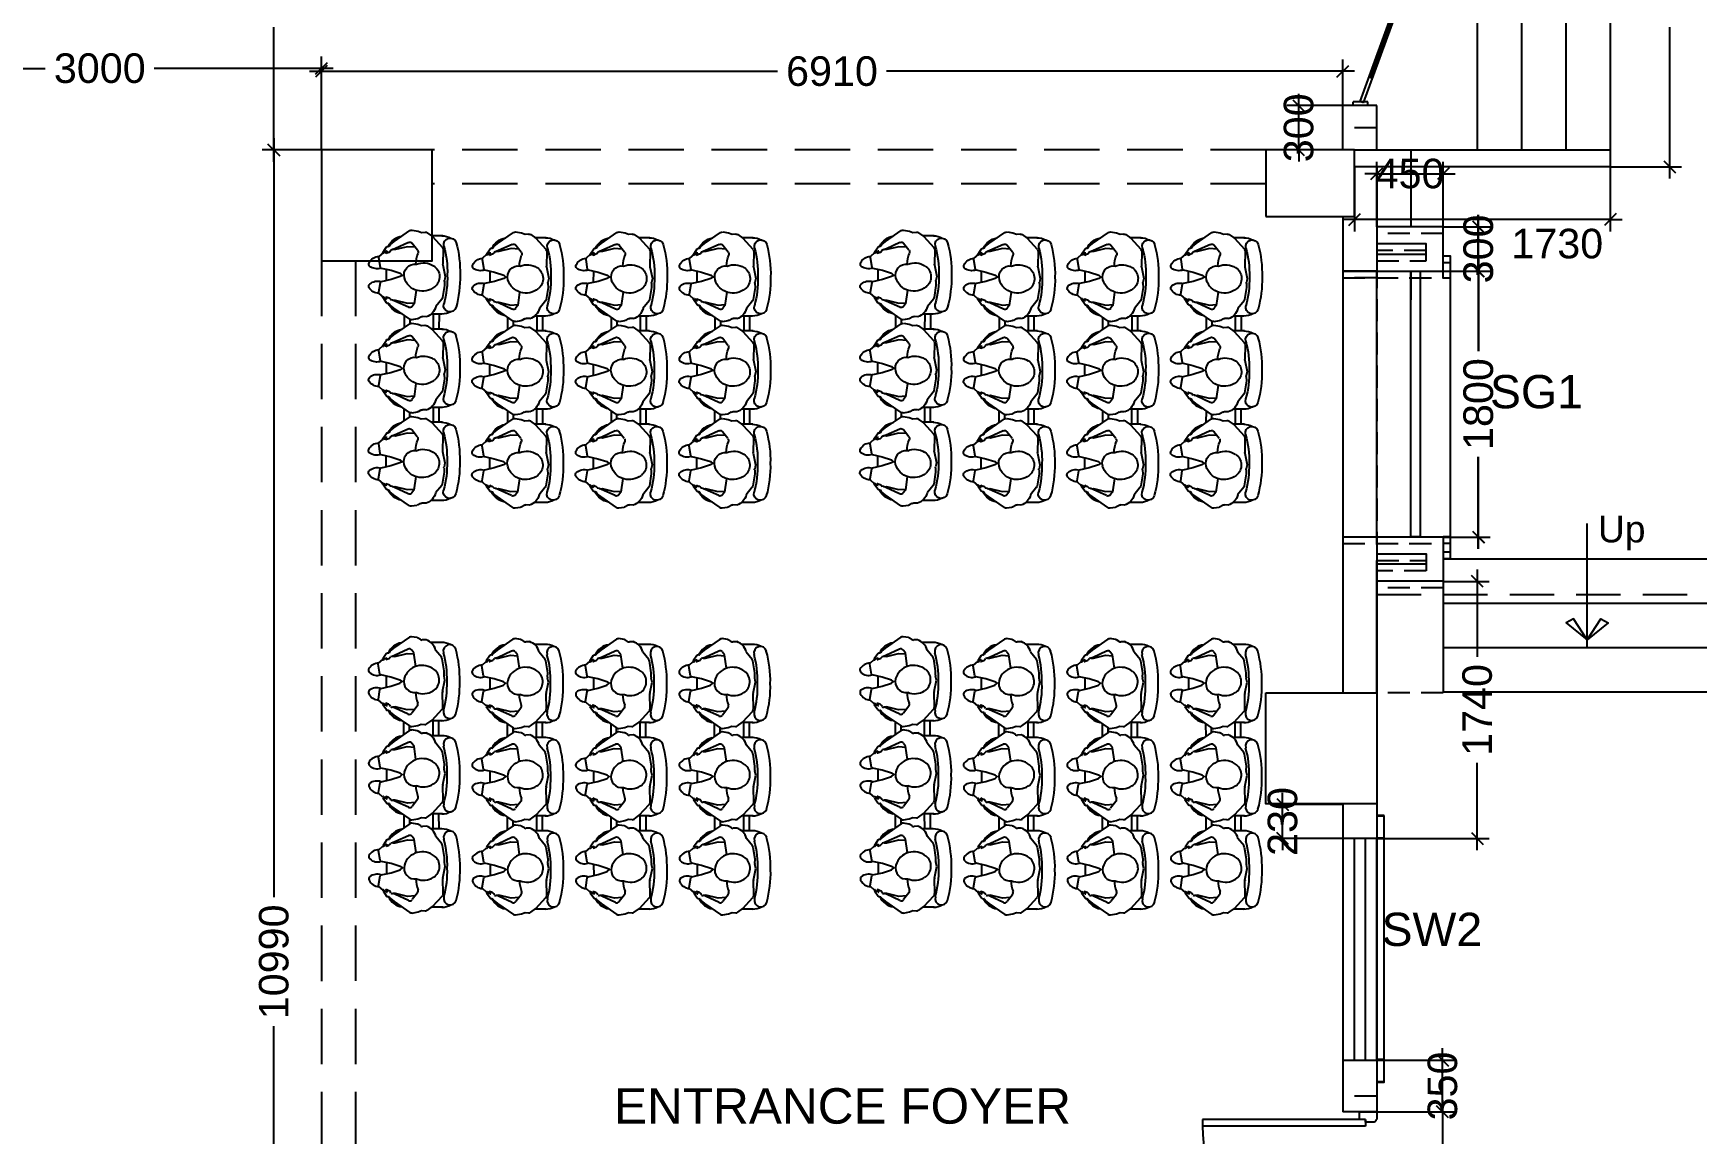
# Model space of a CAD drawing. Extents: x 6345096 to 6738923, y -6490958 to -6305885.
# Drawn here: x 6642850 to 6654105, y -6354139 to -6346691 of the extents above; entities that cross this region are included whole.
import ezdxf
from ezdxf.enums import TextEntityAlignment as Align

# ---------------------------------------------------------------- set-up
doc = ezdxf.new("R2010")
doc.units = 0
doc.header["$LTSCALE"] = 600
doc.header["$MEASUREMENT"] = 0
doc.header["$PDMODE"] = 35
for name, pattern in [('DASHED', [0.75, 0.5, -0.25]), ('HIDDEN', [0.375, 0.25, -0.125]), ('HIDDEN2', [0.1875, 0.125, -0.0625])]:
    doc.linetypes.add(name, pattern=pattern)
doc.layers.get('0').update_dxf_attribs({"linetype": 'CONTINUOUS'})
doc.layers.get('Defpoints').update_dxf_attribs({"linetype": 'CONTINUOUS'})
for name, color, linetype in [('chajja', 7, 'CONTINUOUS'), ('DOOR', 32, 'CONTINUOUS'), ('Ele Proje.', 7, 'CONTINUOUS'), ('Ele. Proj', 7, 'CONTINUOUS'), ('Fixed Glass', 171, 'CONTINUOUS'), ('furniture', 33, 'CONTINUOUS'), ('HS', 251, 'CONTINUOUS'), ('joinery', 7, 'CONTINUOUS'), ('LA-column', 3, 'CONTINUOUS'), ('REVISIONS', 6, 'CONTINUOUS'), ('Stairscase', 7, 'CONTINUOUS'), ('TEXT', 6, 'CONTINUOUS'), ('Walls', 7, 'CONTINUOUS'), ('Well', 4, 'CONTINUOUS'), ('WIN', 151, 'CONTINUOUS'), ('Working Dim', 5, 'CONTINUOUS')]:
    doc.layers.add(name, color=color, linetype=linetype)
doc.styles.add('ari', font='arial.ttf')
doc.styles.add('ARIAL', font='arial.ttf')
doc.dimstyles.new('int. dim', dxfattribs={"dimtxt": 200, "dimasz": 80, "dimexe": 80, "dimexo": 0, "dimgap": 70, "dimtad": 0, "dimdec": 0, "dimzin": 12, "dimdsep": 46, "dimtxsty": 'ari', "dimblk": 'OBLIQUE', "dimcen": 2, "dimdle": 80, "dimclrd": 256, "dimclre": 256, "dimclrt": 6, "dimadec": 0, "dimazin": 0, "dimtfac": 1, "dimtdec": 0, "dimtix": 1, "dimtmove": 2, "dimatfit": 3, "dimfxl": 1, "dimtolj": 1, "dimtzin": 0, "dimlwd": -1, "dimlwe": -1, "dimarcsym": 0})

# ---------------------------------------------------------------- blocks, each defined once
blk = doc.blocks.new('A$C6F2C55AD')
at = {"layer": 'furniture', "color": 8}
for p, q in [((-274, 917), (-309, 892)), ((-236, 919), (-260, 921)), ((-212, 928), (-236, 919)), ((-172, 935), (-212, 928)), ((-50, 857), (-157, 931)), ((-383, 803), (-381, 703)), ((-379, 896), (-303, 896)), ((-309, 892), (-377, 818)), ((-209, 798), (-173, 844)), ((-148, 850), (-56, 808)), ((-56, 808), (-40, 802)), ((-25, 837), (-50, 857)), ((-19, 827), (-25, 837)), ((-7, 824), (-15, 825)), ((-1, 787), (-5, 793)), ((24, 785), (0, 820)), ((0, 792), (11, 789)), ((11, 789), (19, 779)), ((-381, 699), (-397, 621)), ((-8, 781), (4, 776)), ((5, 781), (-1, 787)), ((-397, 621), (-391, 593)), ((-391, 588), (-392, 559)), ((0, 593), (0, 669)), ((-392, 559), (-379, 478)), ((-375, 468), (-334, 417)), ((-200, 528), (-187, 436)), ((-148, 412), (-56, 454)), ((-56, 454), (-40, 459)), ((-40, 459), (-29, 462)), ((2, 482), (-10, 477)), ((-3, 469), (3, 477)), ((11, 473), (-3, 469)), ((0, 442), (24, 477)), ((4, 481), (2, 482)), ((3, 477), (4, 481)), ((19, 483), (11, 473)), ((-374, 366), (-301, 366)), ((-355, 366), (-355, 265)), ((-316, 366), (-316, 265)), ((-269, 348), (-244, 349)), ((-232, 346), (-216, 336)), ((-187, 436), (-173, 418)), ((-157, 331), (-50, 405)), ((-119, 356), (-119, 275)), ((-50, 405), (-25, 425)), ((-25, 425), (-19, 435)), ((-15, 437), (-7, 438)), ((-379, 265), (-303, 265)), ((-309, 261), (-377, 187)), ((-374, 265), (-303, 265)), ((-274, 286), (-309, 261)), ((-236, 288), (-260, 290)), ((-212, 297), (-236, 288)), ((-172, 304), (-212, 297)), ((-208, 333), (-172, 327)), ((-157, 331), (-157, 300)), ((-50, 226), (-157, 300)), ((-25, 206), (-50, 226)), ((-383, 172), (-381, 72)), ((-209, 167), (-173, 213)), ((-148, 219), (-56, 177)), ((-56, 177), (-40, 171)), ((-19, 196), (-25, 206)), ((-7, 193), (-15, 194)), ((-8, 151), (4, 145)), ((-1, 156), (-5, 162)), ((5, 150), (-1, 156)), ((24, 154), (0, 189)), ((0, 162), (11, 158)), ((11, 158), (19, 148)), ((-381, 68), (-397, -10)), ((0, -38), (0, 38)), ((-397, -10), (-391, -38)), ((-391, -43), (-392, -72)), ((-392, -72), (-379, -153)), ((-200, -103), (-187, -195)), ((-375, -163), (-334, -214)), ((-187, -195), (-173, -213)), ((-148, -219), (-56, -177)), ((-56, -177), (-40, -171)), ((-50, -226), (-25, -206)), ((-40, -171), (-29, -169)), ((-25, -206), (-19, -196)), ((-15, -194), (-7, -193)), ((2, -149), (-10, -154)), ((-3, -162), (3, -154)), ((11, -158), (-3, -162)), ((0, -189), (24, -154)), ((4, -150), (2, -149)), ((3, -154), (4, -150)), ((19, -148), (11, -158)), ((-379, -265), (-301, -265)), ((-355, -265), (-355, -366)), ((-316, -265), (-316, -366)), ((-269, -283), (-244, -282)), ((-212, -334), (-236, -343)), ((-232, -285), (-216, -295)), ((-172, -327), (-212, -334)), ((-208, -298), (-172, -304)), ((-157, -300), (-50, -226)), ((-157, -300), (-157, -331)), ((-50, -405), (-157, -331)), ((-119, -275), (-119, -356)), ((-379, -366), (-303, -366)), ((-309, -370), (-377, -444)), ((-374, -366), (-303, -366)), ((-274, -345), (-309, -370)), ((-236, -343), (-260, -341)), ((-209, -464), (-173, -418)), ((-148, -412), (-56, -454)), ((-25, -425), (-50, -405)), ((-19, -435), (-25, -425)), ((-7, -438), (-15, -437)), ((24, -477), (0, -442)), ((-383, -459), (-381, -559)), ((-56, -454), (-40, -459)), ((-8, -480), (4, -486)), ((-1, -475), (-5, -469)), ((5, -481), (-1, -475)), ((0, -469), (11, -473)), ((11, -473), (19, -483)), ((-381, -563), (-397, -641)), ((-397, -641), (-391, -668)), ((-391, -674), (-392, -703)), ((0, -669), (0, -593)), ((-392, -703), (-379, -784)), ((-200, -734), (-187, -826)), ((2, -780), (-10, -785)), ((-3, -793), (3, -785)), ((0, -820), (24, -785)), ((4, -781), (2, -780)), ((3, -785), (4, -781)), ((19, -779), (11, -789)), ((-379, -896), (-301, -896)), ((-375, -793), (-334, -844)), ((-187, -826), (-173, -844)), ((-157, -931), (-50, -857)), ((-148, -850), (-56, -808)), ((-56, -808), (-40, -802)), ((-50, -857), (-25, -837)), ((-40, -802), (-29, -800)), ((-25, -837), (-19, -827)), ((-15, -825), (-7, -824)), ((11, -789), (-3, -793)), ((-269, -914), (-244, -913)), ((-232, -916), (-216, -926)), ((-208, -929), (-172, -935))]:
    blk.add_line(p, q, dxfattribs=at)
for points in [[(-193, 818), (-141, 822), (-59, 802), (-42, 803)], [(-42, 459), (-59, 460), (-141, 440), (-187, 443)], [(-193, 188), (-141, 191), (-59, 171), (-42, 172)], [(-42, -172), (-59, -171), (-141, -191), (-187, -188)], [(-193, -443), (-141, -440), (-59, -460), (-42, -459)], [(-42, -803), (-59, -802), (-141, -822), (-187, -819)]]:
    blk.add_lwpolyline(points, dxfattribs=at)
for points in [[(24, 781), (52, 756, -0.259848), (54, 749), (43, 683, -0.302547), (37, 677), (-30, 662), (-92, 642), (-107, 628), (-92, 620), (-30, 600), (37, 585, -0.302547), (43, 578), (54, 513, -0.259848), (52, 506), (24, 481)], [(24, 150), (52, 125, -0.259848), (54, 118), (43, 52, -0.302547), (37, 46), (-30, 31), (-92, 11), (-107, -3), (-92, -11), (-30, -31), (37, -46, -0.302547), (43, -52), (54, -118, -0.259848), (52, -125), (24, -150)], [(24, -481), (52, -506, -0.259848), (54, -513), (43, -578, -0.302547), (37, -585), (-30, -600), (-92, -620), (-107, -633), (-92, -642), (-30, -662), (37, -677, -0.302547), (43, -683), (54, -749, -0.259848), (52, -756), (24, -781)]]:
    blk.add_lwpolyline(points, format="xyb", dxfattribs=at)
for points in [[(115, 689, 0.28165), (118, 712, 0.281432), (52, 756, -0.259848), (54, 749), (43, 683, -0.302547), (37, 677, 0.254294)], [(115, 58, 0.28165), (118, 81, 0.281432), (52, 125, -0.259848), (54, 118), (43, 52, -0.302547), (37, 46, 0.254294)], [(115, -573, 0.28165), (118, -550, 0.281432), (52, -506, -0.259848), (54, -513), (43, -578, -0.302547), (37, -585, 0.254294)]]:
    blk.add_lwpolyline(points, format="xyb", close=True, dxfattribs=at)
for centre, radius, start, end in [((-262, 900), 20.7, 84.2936, 126.1379), ((-168, 914), 20.7, 55.2478, 99.1519), ((236, 652), 733, 164.361, 181.6247), ((-429, 838), 43.2, 344.361, 164.361), ((-374, 771), 125, 90, 118.9699), ((236, 652), 647, 164.361, 181.8419), ((-362, 803), 20.7, 137.3161, 180.8191), ((-193, 785), 20.7, 142.3991, 201.4261), ((-157, 832), 20.7, 65.5125, 142.3991), ((-125, 771), 125, 25.4407, 79.8153), ((-37, 793), 10.2, 45.435, 108.1784), ((-5, 806), 24.7, 193.9888, 263.5389), ((-15, 829), 4.56, 211.6328, 266.4385), ((-8, 814), 9.9, 34.2468, 86.4385), ((-3, 788), 5.09, 52.4637, 108.4149), ((-402, 703), 20.7, 348.8982, 0.8191), ((-269, 619), 89.1, 123.3122, 231.3111), ((-250, 591), 122, 67.1497, 123.3122), ((-409, 700), 211, 1.1807, 21.4261), ((-192, 631), 73.9, 343.9718, 98.0509), ((0, 781), 6.05, 308.4181, 329.2946), ((3, 779), 2.67, 329.2946, 45.0334), ((21, 780), 2.15, 218.553, 288.5809), ((20, 783), 4.98, 288.5809, 18.6143), ((236, 610), 733, 178.3753, 195.639), ((236, 610), 647, 178.1581, 195.639), ((-411, 589), 20.7, 357.1355, 11.8973), ((-240, 645), 124, 285.5429, 343.9718), ((62, 513), 75.9, 47.3296, 108.8978), ((98, 552), 22.8, 344.3632, 47.2828), ((-358, 481), 20.7, 189.3001, 218.6806), ((-242, 652), 131, 231.3111, 285.5429), ((-7, 453), 24.1, 96.9092, 158.3871), ((21, 481), 2.15, 71.4191, 141.447), ((20, 479), 4.98, 341.3857, 71.4191), ((49, 588), 82.7, 271.2733, 329.4641), ((-429, 424), 43.2, 195.639, 15.639), ((-374, 491), 125, 241.0301, 270), ((-238, 442), 99.4, 194.4561, 251.4627), ((-243, 329), 20.7, 58.0246, 92.8591), ((-157, 430), 20.7, 217.6009, 294.4875), ((-125, 491), 125, 280.1847, 334.5593), ((-15, 432), 4.56, 93.5615, 148.3672), ((-8, 447), 9.9, 273.5615, 325.7532), ((-429, 207), 43.2, 344.361, 164.361), ((-374, 140), 125, 90, 118.9699), ((-262, 270), 20.7, 84.2936, 126.1379), ((-205, 354), 20.7, 238.0246, 260.8481), ((-168, 348), 20.7, 260.8481, 304.7522), ((-168, 283), 20.7, 55.2478, 99.1519), ((-125, 140), 125, 25.4407, 79.8153), ((236, 21), 733, 164.361, 181.6247), ((236, 21), 647, 164.361, 181.8419), ((-362, 173), 20.7, 137.3161, 180.8191), ((-193, 154), 20.7, 142.3991, 201.4261), ((-409, 69), 211, 1.1807, 21.4261), ((-157, 201), 20.7, 65.5125, 142.3991), ((-37, 162), 10.2, 45.435, 108.1784), ((-5, 175), 24.7, 193.9888, 263.5389), ((-15, 198), 4.56, 211.6328, 266.4385), ((-8, 184), 9.9, 34.2468, 86.4385), ((-3, 157), 5.09, 52.4637, 108.4149), ((0, 150), 6.05, 308.4181, 329.2946), ((3, 148), 2.67, 329.2946, 45.0334), ((21, 149), 2.15, 218.553, 288.5809), ((20, 152), 4.98, 288.5809, 18.6143), ((236, -21), 733, 178.3753, 195.639), ((236, -21), 647, 178.1581, 195.639), ((-402, 72), 20.7, 348.8982, 0.8191), ((-269, -12), 89.1, 123.3122, 231.3111), ((-250, -40), 122, 67.1497, 123.3122), ((-192, 0), 73.9, 343.9718, 98.0509), ((-411, -42), 20.7, 357.1355, 11.8973), ((-242, 21), 131, 231.3111, 285.5429), ((-240, 14), 124, 285.5429, 343.9718), ((62, -118), 75.9, 47.3296, 108.8978), ((49, -43), 82.7, 271.2733, 329.4641), ((98, -79), 22.8, 344.3632, 47.2828), ((-429, -207), 43.2, 195.639, 15.639), ((-358, -150), 20.7, 189.3001, 218.6806), ((-238, -189), 99.4, 194.4561, 251.4627), ((-157, -201), 20.7, 217.6009, 294.4875), ((-125, -140), 125, 280.1847, 334.5593), ((-7, -178), 24.1, 96.9092, 158.3871), ((-15, -198), 4.56, 93.5615, 148.3672), ((-8, -184), 9.9, 273.5615, 325.7532), ((21, -149), 2.15, 71.4191, 141.447), ((20, -152), 4.98, 341.3857, 71.4191), ((-374, -140), 125, 241.0301, 270), ((-243, -302), 20.7, 58.0246, 92.8591), ((-205, -277), 20.7, 238.0246, 260.8481), ((-168, -283), 20.7, 260.8481, 304.7522), ((-168, -348), 20.7, 55.2478, 99.1519), ((236, -610), 733, 164.361, 181.6247), ((-429, -424), 43.2, 344.361, 164.361), ((-374, -491), 125, 90, 118.9699), ((236, -610), 647, 164.361, 181.8419), ((-362, -458), 20.7, 137.3161, 180.8191), ((-262, -361), 20.7, 84.2936, 126.1379), ((-157, -430), 20.7, 65.5125, 142.3991), ((-125, -491), 125, 25.4407, 79.8153), ((-15, -432), 4.56, 211.6328, 266.4385), ((-8, -447), 9.9, 34.2468, 86.4385), ((-402, -559), 20.7, 348.8982, 0.8191), ((-250, -671), 122, 67.1497, 123.3122), ((-193, -477), 20.7, 142.3991, 201.4261), ((-409, -562), 211, 1.1807, 21.4261), ((-192, -631), 73.9, 343.9718, 98.0509), ((-37, -469), 10.2, 45.435, 108.1784), ((-5, -456), 24.7, 193.9888, 263.5389), ((-3, -473), 5.09, 52.4637, 108.4149), ((0, -481), 6.05, 308.4181, 329.2946), ((3, -483), 2.67, 329.2946, 45.0334), ((21, -481), 2.15, 218.553, 288.5809), ((20, -479), 4.98, 288.5809, 18.6143), ((236, -652), 733, 178.3753, 195.639), ((236, -652), 647, 178.1581, 195.639), ((-411, -673), 20.7, 357.1355, 11.8973), ((-269, -643), 89.1, 123.3122, 231.3111), ((-240, -617), 124, 285.5429, 343.9718), ((62, -749), 75.9, 47.3296, 108.8978), ((-358, -781), 20.7, 189.3001, 218.6806), ((-242, -610), 131, 231.3111, 285.5429), ((-7, -809), 24.1, 96.9092, 158.3871), ((21, -780), 2.15, 71.4191, 141.447), ((20, -783), 4.98, 341.3857, 71.4191), ((49, -674), 82.7, 271.2733, 329.4641), ((98, -710), 22.8, 344.3632, 47.2828), ((-429, -838), 43.2, 195.639, 15.639), ((-374, -771), 125, 241.0301, 270), ((-238, -820), 99.4, 194.4561, 251.4627), ((-157, -832), 20.7, 217.6009, 294.4875), ((-125, -771), 125, 280.1847, 334.5593), ((-15, -829), 4.56, 93.5615, 148.3672), ((-8, -814), 9.9, 273.5615, 325.7532), ((-243, -933), 20.7, 58.0246, 92.8591), ((-205, -908), 20.7, 238.0246, 260.8481), ((-168, -914), 20.7, 260.8481, 304.7522)]:
    blk.add_arc(centre, radius, start, end, dxfattribs=at)
blk = doc.blocks.new('Z$W@#5624')
at = {"layer": 'DOOR'}
for p, q in [((19, 470), (840, 769)), ((28, 446), (849, 745)), ((188, 518), (680, 697)), ((676, 709), (685, 685)), ((0, 400), (0, 499)), ((0, 499), (25, 499)), ((19, 470), (28, 446)), ((25, 400), (25, 499)), ((183, 529), (192, 506)), ((1770, 453), (949, 154)), ((1779, 429), (1770, 453)), ((1798, 499), (1773, 499)), ((1773, 400), (1773, 499)), ((1798, 400), (1798, 499)), ((0, 400), (25, 400)), ((1779, 429), (957, 130)), ((1610, 381), (1117, 202)), ((1614, 369), (1606, 393)), ((1798, 400), (1773, 400)), ((1113, 214), (1122, 190))]:
    blk.add_line(p, q, dxfattribs=at)
at = {"layer": 'DOOR', "color": 145}
for centre, start_param, end_param in [((0, 449), 2.617994, 3.665191), ((1798, 449), -0.523599, 0.523599)]:
    blk.add_ellipse(centre, major_axis=(-899, 0), ratio=1, start_param=start_param, end_param=end_param, dxfattribs=at)
blk = doc.blocks.new('_Oblique')
at = {"color": 0, "linetype": 'ByBlock', "lineweight": -2}
blk.add_line((-0.5, -0.5), (0.5, 0.5), dxfattribs=at)
blk = doc.blocks.new('*D427')
at = {"layer": 'Defpoints', "color": 0, "transparency": 16777216}
for p in [(6651412, -6347181), (6651710, -6347181, 33), (6651710, -6347480, 36)]:
    blk.add_point(p, dxfattribs=at)
at = {"layer": 'Working Dim', "transparency": 16777216}
for p, q in [((6651412, -6347181), (6651412, -6347101)), ((6651710, -6347181), (6651332, -6347181)), ((6651412, -6347480), (6651412, -6347181)), ((6651710, -6347480), (6651332, -6347480)), ((6651412, -6347480), (6651412, -6347560))]:
    blk.add_line(p, q, dxfattribs=at)
at = {"layer": 'Working Dim', "transparency": 16777216, "xscale": 80, "yscale": 80, "zscale": 80}
for p, rotation in [((6651412, -6347181), 270), ((6651412, -6347480), 90)]:
    blk.add_blockref('_Oblique', p, dxfattribs=dict(at, rotation=rotation))
at = {"layer": 'Working Dim', "color": 6, "transparency": 16777216, "insert": (6651412, -6347331), "char_height": 200, "attachment_point": 5, "rotation": 90, "style": 'ari'}
blk.add_mtext('\\A1;300', dxfattribs=at)
blk = doc.blocks.new('*D429')
at = {"layer": 'Defpoints', "color": 0, "transparency": 16777216}
for p in [(6653520, -6344965, 36), (6653922, -6344965), (6653520, -6347595, 33)]:
    blk.add_point(p, dxfattribs=at)
at = {"layer": 'Working Dim', "transparency": 16777216}
for p, q in [((6653922, -6344885), (6653922, -6345910)), ((6653520, -6344965), (6654002, -6344965)), ((6653922, -6347675), (6653922, -6346650)), ((6653520, -6347595), (6654002, -6347595))]:
    blk.add_line(p, q, dxfattribs=at)
at = {"layer": 'Working Dim', "transparency": 16777216, "xscale": 80, "yscale": 80, "zscale": 80}
for p, rotation in [((6653922, -6344965), 90), ((6653922, -6347595), 270)]:
    blk.add_blockref('_Oblique', p, dxfattribs=dict(at, rotation=rotation))
at = {"layer": 'Working Dim', "color": 6, "transparency": 16777216, "insert": (6653922, -6346280), "char_height": 200, "attachment_point": 5, "rotation": 90, "style": 'ari'}
blk.add_mtext('\\A1;2630', dxfattribs=at)
blk = doc.blocks.new('*D430')
at = {"layer": 'Defpoints', "color": 0, "transparency": 16777216}
for p in [(6651790, -6347595, 36), (6653520, -6347595, 33), (6651790, -6347952)]:
    blk.add_point(p, dxfattribs=at)
at = {"layer": 'Working Dim', "transparency": 16777216}
for p, q in [((6651790, -6347595), (6651790, -6348032)), ((6653520, -6347595), (6653520, -6348032)), ((6651790, -6347952), (6651710, -6347952)), ((6653520, -6347952), (6651790, -6347952)), ((6653520, -6347952), (6653600, -6347952))]:
    blk.add_line(p, q, dxfattribs=at)
at = {"layer": 'Working Dim', "transparency": 16777216, "xscale": 80, "yscale": 80, "zscale": 80}
for p, rotation in [((6651790, -6347952), 359.9999984908541), ((6653520, -6347952), 179.9999984908541)]:
    blk.add_blockref('_Oblique', p, dxfattribs=dict(at, rotation=rotation))
at = {"layer": 'Working Dim', "color": 6, "transparency": 16777216, "insert": (6653161, -6348116), "char_height": 200, "attachment_point": 5, "rotation": 360, "style": 'ari'}
blk.add_mtext('\\A1;1730', dxfattribs=at)
blk = doc.blocks.new('*D1681')
at = {"layer": 'Defpoints', "color": 0, "transparency": 16777216}
for p in [(6651790, -6347595, 36), (6653520, -6347595, 33), (6651790, -6347952)]:
    blk.add_point(p, dxfattribs=at)
at = {"layer": 'Working Dim', "transparency": 16777216}
for p, q in [((6651790, -6347595), (6651790, -6348032)), ((6653520, -6347595), (6653520, -6348032)), ((6651790, -6347952), (6651710, -6347952)), ((6653520, -6347952), (6651790, -6347952)), ((6653520, -6347952), (6653600, -6347952))]:
    blk.add_line(p, q, dxfattribs=at)
at = {"layer": 'Working Dim', "transparency": 16777216, "xscale": 80, "yscale": 80, "zscale": 80}
for p, rotation in [((6651790, -6347952), 359.9999984908541), ((6653520, -6347952), 179.9999984908541)]:
    blk.add_blockref('_Oblique', p, dxfattribs=dict(at, rotation=rotation))
at = {"layer": 'Working Dim', "color": 6, "transparency": 16777216, "insert": (6653161, -6348116), "char_height": 200, "attachment_point": 5, "rotation": 360, "style": 'ari'}
blk.add_mtext('\\A1;1730', dxfattribs=at)
blk = doc.blocks.new('*D1683')
at = {"layer": 'Defpoints', "color": 0, "transparency": 16777216}
for p in [(6652440, -6348301, 14), (6652628, -6348301), (6652390, -6350101, 19)]:
    blk.add_point(p, dxfattribs=at)
at = {"layer": 'Working Dim', "transparency": 16777216}
for p, q in [((6652628, -6348221), (6652628, -6348842)), ((6652440, -6348301), (6652708, -6348301)), ((6652628, -6350181), (6652628, -6349559)), ((6652390, -6350101), (6652708, -6350101))]:
    blk.add_line(p, q, dxfattribs=at)
at = {"layer": 'Working Dim', "transparency": 16777216, "xscale": 80, "yscale": 80, "zscale": 80}
for p, rotation in [((6652628, -6348301), 90), ((6652628, -6350101), 270)]:
    blk.add_blockref('_Oblique', p, dxfattribs=dict(at, rotation=rotation))
at = {"layer": 'Working Dim', "color": 6, "transparency": 16777216, "insert": (6652628, -6349201), "char_height": 200, "attachment_point": 5, "rotation": 90, "style": 'ari'}
blk.add_mtext('\\A1;1800', dxfattribs=at)
blk = doc.blocks.new('*D1684')
at = {"layer": 'Defpoints', "color": 0, "transparency": 16777216}
for p in [(6652390, -6348001, 27), (6652628, -6348001), (6652440, -6348301, 14)]:
    blk.add_point(p, dxfattribs=at)
at = {"layer": 'Working Dim', "transparency": 16777216}
for p, q in [((6652628, -6348001), (6652628, -6347921)), ((6652390, -6348001), (6652708, -6348001)), ((6652628, -6348301), (6652628, -6348001)), ((6652440, -6348301), (6652708, -6348301)), ((6652628, -6348301), (6652628, -6348381))]:
    blk.add_line(p, q, dxfattribs=at)
at = {"layer": 'Working Dim', "transparency": 16777216, "xscale": 80, "yscale": 80, "zscale": 80}
for p, rotation in [((6652628, -6348001), 270), ((6652628, -6348301), 90)]:
    blk.add_blockref('_Oblique', p, dxfattribs=dict(at, rotation=rotation))
at = {"layer": 'Working Dim', "color": 6, "transparency": 16777216, "insert": (6652628, -6348151), "char_height": 200, "attachment_point": 5, "rotation": 90, "style": 'ari'}
blk.add_mtext('\\A1;300', dxfattribs=at)
blk = doc.blocks.new('*D1685')
at = {"layer": 'Defpoints', "color": 0, "transparency": 16777216}
for p in [(6652390, -6347642), (6651940, -6348001, 27), (6652390, -6348001)]:
    blk.add_point(p, dxfattribs=at)
at = {"layer": 'Working Dim', "transparency": 16777216}
for p, q in [((6651940, -6348001), (6651940, -6347562)), ((6652390, -6348001), (6652390, -6347562)), ((6651940, -6347642), (6651860, -6347642)), ((6651940, -6347642), (6652390, -6347642)), ((6652390, -6347642), (6652470, -6347642))]:
    blk.add_line(p, q, dxfattribs=at)
at = {"layer": 'Working Dim', "transparency": 16777216, "xscale": 80, "yscale": 80, "zscale": 80}
blk.add_blockref('_Oblique', (6651940, -6347642), dxfattribs=at)
at = {"layer": 'Working Dim', "transparency": 16777216, "xscale": 80, "yscale": 80, "zscale": 80, "rotation": 180}
blk.add_blockref('_Oblique', (6652390, -6347642), dxfattribs=at)
at = {"layer": 'Working Dim', "color": 6, "transparency": 16777216, "insert": (6652165, -6347642), "char_height": 200, "attachment_point": 5, "style": 'ari'}
blk.add_mtext('\\A1;450', dxfattribs=at)
blk = doc.blocks.new('*D1689')
at = {"layer": 'Defpoints', "color": 0, "transparency": 16777216}
for p in [(6652439, -6348301, 14), (6652627, -6348301), (6652389, -6350101, 19)]:
    blk.add_point(p, dxfattribs=at)
at = {"layer": 'Working Dim', "transparency": 16777216}
for p, q in [((6652627, -6348221), (6652627, -6348842)), ((6652439, -6348301), (6652707, -6348301)), ((6652627, -6350181), (6652627, -6349559)), ((6652389, -6350101), (6652707, -6350101))]:
    blk.add_line(p, q, dxfattribs=at)
at = {"layer": 'Working Dim', "transparency": 16777216, "xscale": 80, "yscale": 80, "zscale": 80}
for p, rotation in [((6652627, -6348301), 90), ((6652627, -6350101), 270)]:
    blk.add_blockref('_Oblique', p, dxfattribs=dict(at, rotation=rotation))
at = {"layer": 'Working Dim', "color": 6, "transparency": 16777216, "insert": (6652627, -6349201), "char_height": 200, "attachment_point": 5, "rotation": 90, "style": 'ari'}
blk.add_mtext('\\A1;1800', dxfattribs=at)
blk = doc.blocks.new('*D1690')
at = {"layer": 'Defpoints', "color": 0, "transparency": 16777216}
for p in [(6652389, -6348001, 27), (6652627, -6348001), (6652439, -6348301, 14)]:
    blk.add_point(p, dxfattribs=at)
at = {"layer": 'Working Dim', "transparency": 16777216}
for p, q in [((6652627, -6348001), (6652627, -6347921)), ((6652389, -6348001), (6652707, -6348001)), ((6652627, -6348301), (6652627, -6348001)), ((6652439, -6348301), (6652707, -6348301)), ((6652627, -6348301), (6652627, -6348381))]:
    blk.add_line(p, q, dxfattribs=at)
at = {"layer": 'Working Dim', "transparency": 16777216, "xscale": 80, "yscale": 80, "zscale": 80}
for p, rotation in [((6652627, -6348001), 270), ((6652627, -6348301), 90)]:
    blk.add_blockref('_Oblique', p, dxfattribs=dict(at, rotation=rotation))
at = {"layer": 'Working Dim', "color": 6, "transparency": 16777216, "insert": (6652627, -6348151), "char_height": 200, "attachment_point": 5, "rotation": 90, "style": 'ari'}
blk.add_mtext('\\A1;300', dxfattribs=at)
blk = doc.blocks.new('A$C5EC80D08')
at = {"layer": 'DOOR', "color": 9, "true_color": 0xd2c4bc}
for p, q in [((-2347, 76), (-2347, 1178)), ((-2347, 1178), (-2302, 1178)), ((-2302, 76), (-2302, 1178)), ((-98, 76), (-98, 1178)), ((-53, 1178), (-98, 1178)), ((-53, 76), (-53, 1178)), ((-2400, 117), (-2400, 0)), ((-2347, 117), (-2400, 117)), ((-2347, 76), (-2347, 117)), ((-53, 117), (0, 117)), ((-53, 76), (-53, 117)), ((0, 117), (0, 0)), ((-2400, 0), (-2347, 0)), ((-2347, 76), (-2302, 76)), ((-2330, 76), (-2347, 76)), ((-2347, 0), (-2347, 3)), ((-2330, 18), (-2333, 18)), ((-2330, 18), (-2330, 76)), ((-53, 76), (-98, 76)), ((-70, 18), (-70, 76)), ((-70, 76), (-53, 76)), ((-70, 18), (-67, 18)), ((-53, 0), (-53, 3)), ((0, 0), (-53, 0))]:
    blk.add_line(p, q, dxfattribs=at)
at = {"layer": 'DOOR', "color": 9, "true_color": 0xd2c4bc, "extrusion": (3.59918e-30, 5.89771e-14, -1)}
blk.add_ellipse((-2302, 76), major_axis=(-1102, 2), ratio=1, start_param=1.568687, end_param=3.139483, dxfattribs=at)
at = {"layer": 'DOOR', "color": 9, "true_color": 0xd2c4bc, "extrusion": (3.64848e-30, 5.89771e-14, -1)}
blk.add_ellipse((-98, 76), major_axis=(-1102, 1), ratio=1, start_param=-0.001324, end_param=1.569472, dxfattribs=at)
at = {"layer": 'DOOR', "color": 9, "true_color": 0xd2c4bc, "extrusion": (9.46633e-30, 5.89771e-14, -1)}
blk.add_ellipse((-2347, 18), major_axis=(-14.4, 2.3), ratio=1, start_param=2.982972, end_param=4.553768, dxfattribs=at)
at = {"layer": 'DOOR', "color": 9, "true_color": 0xd2c4bc, "extrusion": (-1.57772e-30, 5.89771e-14, -1)}
blk.add_ellipse((-53, 18), major_axis=(14.4, 2.3), ratio=1, start_param=1.729417, end_param=3.300214, dxfattribs=at)
blk = doc.blocks.new('*D1692')
at = {"layer": 'Defpoints', "color": 0, "transparency": 16777216}
for p in [(6651940, -6353991, 36), (6652385, -6353991), (6651940, -6356391, 36)]:
    blk.add_point(p, dxfattribs=at)
at = {"layer": 'Working Dim', "transparency": 16777216}
for p, q in [((6652385, -6353911), (6652385, -6354821)), ((6651940, -6353991), (6652465, -6353991)), ((6652385, -6356471), (6652385, -6355561)), ((6651940, -6356391), (6652465, -6356391))]:
    blk.add_line(p, q, dxfattribs=at)
at = {"layer": 'Working Dim', "transparency": 16777216, "xscale": 80, "yscale": 80, "zscale": 80}
for p, rotation in [((6652385, -6353991), 90), ((6652385, -6356391), 270)]:
    blk.add_blockref('_Oblique', p, dxfattribs=dict(at, rotation=rotation))
at = {"layer": 'Working Dim', "color": 6, "transparency": 16777216, "insert": (6652385, -6355191), "char_height": 200, "attachment_point": 5, "rotation": 90, "style": 'ari'}
blk.add_mtext('\\A1;2400', dxfattribs=at)
blk = doc.blocks.new('*D1693')
at = {"layer": 'Defpoints', "color": 0, "transparency": 16777216}
for p in [(6651940, -6353641, 36), (6652385, -6353641), (6651940, -6353991, 36)]:
    blk.add_point(p, dxfattribs=at)
at = {"layer": 'Working Dim', "transparency": 16777216}
for p, q in [((6652385, -6353641), (6652385, -6353561)), ((6651940, -6353641), (6652465, -6353641)), ((6652385, -6353991), (6652385, -6353641)), ((6651940, -6353991), (6652465, -6353991)), ((6652385, -6353991), (6652385, -6354071))]:
    blk.add_line(p, q, dxfattribs=at)
at = {"layer": 'Working Dim', "transparency": 16777216, "xscale": 80, "yscale": 80, "zscale": 80}
for p, rotation in [((6652385, -6353641), 270), ((6652385, -6353991), 90)]:
    blk.add_blockref('_Oblique', p, dxfattribs=dict(at, rotation=rotation))
at = {"layer": 'Working Dim', "color": 6, "transparency": 16777216, "insert": (6652385, -6353816), "char_height": 200, "attachment_point": 5, "rotation": 90, "style": 'ari'}
blk.add_mtext('\\A1;350', dxfattribs=at)
blk = doc.blocks.new('*D1694')
at = {"layer": 'Defpoints', "color": 0, "transparency": 16777216}
for p in [(6652389, -6350401, 57), (6652620, -6350401), (6651940, -6352141, 36)]:
    blk.add_point(p, dxfattribs=at)
at = {"layer": 'Working Dim', "transparency": 16777216}
for p, q in [((6652620, -6350321), (6652620, -6350912)), ((6652389, -6350401), (6652700, -6350401)), ((6652620, -6352221), (6652620, -6351629)), ((6651940, -6352141), (6652700, -6352141))]:
    blk.add_line(p, q, dxfattribs=at)
at = {"layer": 'Working Dim', "transparency": 16777216, "xscale": 80, "yscale": 80, "zscale": 80}
for p, rotation in [((6652620, -6350401), 90), ((6652620, -6352141), 270)]:
    blk.add_blockref('_Oblique', p, dxfattribs=dict(at, rotation=rotation))
at = {"layer": 'Working Dim', "color": 6, "transparency": 16777216, "insert": (6652620, -6351271), "char_height": 200, "attachment_point": 5, "rotation": 90, "style": 'ari'}
blk.add_mtext('\\A1;1740', dxfattribs=at)
blk = doc.blocks.new('*D1696')
at = {"layer": 'Defpoints', "color": 0, "transparency": 16777216}
for p in [(6651303, -6351911), (6651709, -6351911, 31), (6651709, -6352141, 36)]:
    blk.add_point(p, dxfattribs=at)
at = {"layer": 'Working Dim', "transparency": 16777216}
for p, q in [((6651303, -6351911), (6651303, -6351831)), ((6651709, -6351911), (6651223, -6351911)), ((6651303, -6352141), (6651303, -6351911)), ((6651709, -6352141), (6651223, -6352141)), ((6651303, -6352141), (6651303, -6352221))]:
    blk.add_line(p, q, dxfattribs=at)
at = {"layer": 'Working Dim', "transparency": 16777216, "xscale": 80, "yscale": 80, "zscale": 80}
for p, rotation in [((6651303, -6351911), 270), ((6651303, -6352141), 90)]:
    blk.add_blockref('_Oblique', p, dxfattribs=dict(at, rotation=rotation))
at = {"layer": 'Working Dim', "color": 6, "transparency": 16777216, "insert": (6651303, -6352026), "char_height": 200, "attachment_point": 5, "rotation": 90, "style": 'ari'}
blk.add_mtext('\\A1;230', dxfattribs=at)
blk = doc.blocks.new('*D1926')
at = {"layer": 'Defpoints', "color": 0, "transparency": 16777216}
for p in [(6651710, -6346949), (6644799, -6347481, 3), (6651710, -6347481)]:
    blk.add_point(p, dxfattribs=at)
at = {"layer": 'Working Dim', "transparency": 16777216}
for p, q in [((6644799, -6347481), (6644799, -6346869)), ((6651710, -6347481), (6651710, -6346869)), ((6644719, -6346949), (6647886, -6346949)), ((6651790, -6346949), (6648623, -6346949))]:
    blk.add_line(p, q, dxfattribs=at)
at = {"layer": 'Working Dim', "transparency": 16777216, "xscale": 80, "yscale": 80, "zscale": 80, "rotation": 180}
blk.add_blockref('_Oblique', (6644799, -6346949), dxfattribs=at)
at = {"layer": 'Working Dim', "transparency": 16777216, "xscale": 80, "yscale": 80, "zscale": 80}
blk.add_blockref('_Oblique', (6651710, -6346949), dxfattribs=at)
at = {"layer": 'Working Dim', "color": 6, "transparency": 16777216, "insert": (6648254, -6346949), "char_height": 200, "attachment_point": 5, "style": 'ari'}
blk.add_mtext('\\A1;6910', dxfattribs=at)
blk = doc.blocks.new('*D1927')
at = {"layer": 'Defpoints', "color": 0, "transparency": 16777216}
for p in [(6644478, -6347481), (6644800, -6347481, 3), (6644800, -6358471, 3)]:
    blk.add_point(p, dxfattribs=at)
at = {"layer": 'Working Dim', "transparency": 16777216}
for p, q in [((6644800, -6347481), (6644398, -6347481)), ((6644478, -6347401), (6644478, -6352539)), ((6644478, -6358551), (6644478, -6353412)), ((6644800, -6358471), (6644398, -6358471))]:
    blk.add_line(p, q, dxfattribs=at)
at = {"layer": 'Working Dim', "transparency": 16777216, "xscale": 80, "yscale": 80, "zscale": 80}
for p, rotation in [((6644478, -6347481), 90), ((6644478, -6358471), 270)]:
    blk.add_blockref('_Oblique', p, dxfattribs=dict(at, rotation=rotation))
at = {"layer": 'Working Dim', "color": 6, "transparency": 16777216, "insert": (6644478, -6352976), "char_height": 200, "attachment_point": 5, "rotation": 90, "style": 'ari'}
blk.add_mtext('\\A1;10990', dxfattribs=at)
blk = doc.blocks.new('*D1929')
at = {"layer": 'Defpoints', "color": 0, "transparency": 16777216}
for p in [(6641800, -6346929), (6641800, -6347481, 2), (6644800, -6347481)]:
    blk.add_point(p, dxfattribs=at)
at = {"layer": 'Working Dim', "transparency": 16777216}
for p, q in [((6641720, -6346929), (6642931, -6346929)), ((6641800, -6347481), (6641800, -6346849)), ((6644880, -6346929), (6643668, -6346929)), ((6644800, -6347481), (6644800, -6346849))]:
    blk.add_line(p, q, dxfattribs=at)
at = {"layer": 'Working Dim', "transparency": 16777216, "xscale": 80, "yscale": 80, "zscale": 80, "rotation": 180}
blk.add_blockref('_Oblique', (6641800, -6346929), dxfattribs=at)
at = {"layer": 'Working Dim', "transparency": 16777216, "xscale": 80, "yscale": 80, "zscale": 80}
blk.add_blockref('_Oblique', (6644800, -6346929), dxfattribs=at)
at = {"layer": 'Working Dim', "color": 6, "transparency": 16777216, "insert": (6643300, -6346929), "char_height": 200, "attachment_point": 5, "style": 'ari'}
blk.add_mtext('\\A1;3000', dxfattribs=at)
blk = doc.blocks.new('*D1930')
at = {"layer": 'Defpoints', "color": 0, "transparency": 16777216}
for p in [(6644478, -6345080), (6645030, -6345080), (6644800, -6347481)]:
    blk.add_point(p, dxfattribs=at)
at = {"layer": 'Working Dim', "transparency": 16777216}
for p, q in [((6644478, -6345000), (6644478, -6345911)), ((6645030, -6345080), (6644398, -6345080)), ((6644478, -6347561), (6644478, -6346651)), ((6644800, -6347481), (6644398, -6347481))]:
    blk.add_line(p, q, dxfattribs=at)
at = {"layer": 'Working Dim', "transparency": 16777216, "xscale": 80, "yscale": 80, "zscale": 80}
for p, rotation in [((6644478, -6345080), 90), ((6644478, -6347481), 270)]:
    blk.add_blockref('_Oblique', p, dxfattribs=dict(at, rotation=rotation))
at = {"layer": 'Working Dim', "color": 6, "transparency": 16777216, "insert": (6644478, -6346281), "char_height": 200, "attachment_point": 5, "rotation": 90, "style": 'ari'}
blk.add_mtext('\\A1;2400', dxfattribs=at)
blk = doc.blocks.new('A$C2CD672AE')
at = {"layer": 'Ele Proje.', "color": 8, "linetype": 'HIDDEN'}
for points, elevation in [([(122070.1, 108078.3), (122120.1, 108078.3), (122120.1, 108178.3), (122070.1, 108178.3)], -113), ([(122070.1, 106178.3), (122120.1, 106178.3), (122120.1, 106278.3), (122070.1, 106278.3)], -113), ([(121620.2, 104288.2), (121670.2, 104288.2), (121670.2, 104438.2), (121620.2, 104438.2)], -23.8), ([(121620.2, 102638.2), (121670.2, 102638.2), (121670.2, 102788.2), (121620.2, 102788.2)], -23.8)]:
    blk.add_lwpolyline(points, dxfattribs=dict(at, elevation=elevation))
at = {"layer": 'Ele. Proj', "color": 8, "linetype": 'HIDDEN', "elevation": -105.8}
for points in [[(121390.1, 108078.3), (122070.1, 108078.3), (122070.1, 108378.3), (121620.1, 108378.3)], [(121620.1, 108193.3), (121955.1, 108193.3), (121955.1, 108263.3), (121620.1, 108263.3)], [(121390.1, 106278.3), (122070.1, 106278.3), (122070.1, 105978.3), (121620.1, 105978.3)], [(121620.1, 106163.3), (121955.1, 106163.3), (121955.1, 106093.3), (121620.1, 106093.3)]]:
    blk.add_lwpolyline(points, dxfattribs=at)
at = {"layer": 'Fixed Glass', "color": 8, "linetype": 'HIDDEN', "elevation": 41.7}
blk.add_lwpolyline([(121620.2, 106278.3), (121620.2, 108078.3), (121390.2, 108078.3), (121390.2, 106278.3)], close=True, dxfattribs=at)
at = {"layer": 'Stairscase', "color": 8, "linetype": 'HIDDEN'}
for p, q in [((122300.1, 111348.3, -39.8), (122300.1, 108947.6, -39.8)), ((122600.1, 111348.3, -39.8), (122600.1, 108943.2, -39.8)), ((122900.1, 111348.3, -39.8), (122900.1, 108943.2, -39.8)), ((123200.1, 111348.3, -39.8), (123200.1, 108943.2, -39.8)), ((122070.1, 105978.3, -105.8), (122070.1, 105268.2, -36.9)), ((122070.1, 105268.2, -36.9), (121620.2, 105268.2, -36.9))]:
    blk.add_line(p, q, dxfattribs=at)
at = {"layer": 'Walls', "color": 8, "linetype": 'HIDDEN'}
for p, q in [((121390.3, 108943.2, -38.6), (121390.3, 109093, -10.9)), ((121620.3, 109093, -10.9), (121390.3, 109093, -10.9)), ((121620.3, 108943.2, -38.6), (121620.3, 109093, -10.9)), ((121470.1, 108943.2, -38.6), (123200.1, 108943.2, -38.6)), ((121620.1, 108833.3, -38.6), (121620.1, 105268.2, -38.6)), ((123200.1, 108943.2, -38.6), (123200.1, 108828.2, -38.6)), ((123200.1, 108828.2, -38.6), (121470.1, 108828.2, -38.6)), ((121390.1, 108493.2, -38.6), (121390.1, 105268.2, -38.6)), ((121390.2, 104518.2, -38.6), (121390.2, 102538.2, -38.6)), ((121620.2, 104518.2, -38.6), (121620.2, 102538.2, -38.6)), ((121620.2, 102538.2, -38.6), (121390.2, 102538.2, -38.6))]:
    blk.add_line(p, q, dxfattribs=at)

msp = doc.modelspace()

# ---------------------------------------------------------------- linework, layer by layer
at = {"layer": 'chajja', "color": 8}
for p, q in [((6652439.497, -6350100.531, 4.334), (6652439.497, -6348300.531, 4.334)), ((6652439.58, -6350100.534, 0.454), (6652439.58, -6348300.534, 0.454)), ((6651989.497, -6353640.531, -8.889), (6651989.497, -6352140.531, -8.889))]:
    msp.add_line(p, q, dxfattribs=at)
at = {"layer": 'chajja', "color": 7, "linetype": 'DASHED'}
msp.add_line((6651939.58, -6350490.538, -116.076), (6665219.645, -6350490.538, -116.076), dxfattribs=at)
at = {"layer": 'Ele Proje.'}
for points, elevation in [([(6652389.497, -6348300.531), (6652439.497, -6348300.531), (6652439.497, -6348200.531), (6652389.497, -6348200.531)], 9.465), ([(6652389.58, -6348300.534), (6652439.58, -6348300.534), (6652439.58, -6348200.534), (6652389.58, -6348200.534)], 5.585), ([(6652389.497, -6350200.531), (6652439.497, -6350200.531), (6652439.497, -6350100.531), (6652389.497, -6350100.531)], 9.465), ([(6652389.58, -6350200.534), (6652439.58, -6350200.534), (6652439.58, -6350100.534), (6652389.58, -6350100.534)], 5.585), ([(6651939.497, -6352140.531), (6651989.497, -6352140.531), (6651989.497, -6351990.531), (6651939.497, -6351990.531)], -3.758), ([(6651939.497, -6353790.531), (6651989.497, -6353790.531), (6651989.497, -6353640.531), (6651939.497, -6353640.531)], -3.758)]:
    msp.add_lwpolyline(points, dxfattribs=dict(at, elevation=elevation))
at = {"layer": 'Ele. Proj', "color": 1}
for p, q in [((6652169.58, -6347480.493, 18.237), (6652169.58, -6348000.531, 18.237)), ((6652169.58, -6348300.531, 18.237), (6652169.58, -6348495.616, 18.237))]:
    msp.add_line(p, q, dxfattribs=at)
at = {"layer": 'Ele. Proj', "color": 1, "elevation": 12.793}
for points in [[(6651709.58, -6348300.526), (6652389.58, -6348300.534), (6652389.58, -6348000.528), (6651939.58, -6348000.534)], [(6651939.582, -6348185.528), (6652274.58, -6348185.532), (6652274.58, -6348115.53), (6651939.582, -6348115.534)], [(6651709.58, -6350100.526), (6652389.58, -6350100.534), (6652389.58, -6350400.528), (6651939.58, -6350400.528)], [(6651939.579, -6350215.528), (6652274.58, -6350215.532), (6652274.58, -6350285.528), (6651939.58, -6350285.528)]]:
    msp.add_lwpolyline(points, dxfattribs=at)
at = {"layer": 'Fixed Glass', "color": 8, "elevation": 164.154}
msp.add_lwpolyline([(6651939.64, -6350100.52), (6651939.636, -6348300.52), (6651709.64, -6348300.523), (6651709.639, -6350100.52)], close=True, dxfattribs=at)
at = {"layer": 'LA-column', "color": 2}
for points, elevation in [([(6644799.357, -6348230.477), (6645549.357, -6348230.477), (6645549.357, -6347480.477), (6644799.357, -6347480.477)], 3.421), ([(6651189.497, -6347930.569), (6651789.497, -6347930.569), (6651789.497, -6347480.569), (6651189.497, -6347480.569)], 1.031), ([(6651189.497, -6351155.538), (6651939.497, -6351155.538), (6651939.497, -6351905.538), (6651189.497, -6351905.538)], 11176.851)]:
    msp.add_lwpolyline(points, close=True, dxfattribs=dict(at, elevation=elevation))
at = {"layer": 'REVISIONS', "linetype": 'HIDDEN2', "ltscale": 5}
for p, q in [((6651189.58, -6347480.493, -12.768), (6645549.357, -6347480.493, -12.768)), ((6651189.58, -6347710.493, -12.768), (6645549.357, -6347710.493, -12.768))]:
    msp.add_line(p, q, dxfattribs=at)
at = {"layer": 'REVISIONS', "linetype": 'HIDDEN2', "ltscale": 5, "elevation": -9.348}
for points in [[(6644799.37, -6348230.477), (6644799.799, -6358470.542)], [(6645029.37, -6348230.467), (6645029.799, -6358470.533)]]:
    msp.add_lwpolyline(points, dxfattribs=at)
at = {"layer": 'Stairscase', "color": 7, "linetype": 'Continuous'}
for p, q in [((6652619.574, -6345080.448, -10.486), (6652619.574, -6347481.122, -10.486)), ((6652919.574, -6345080.448, -10.486), (6652919.574, -6347481.122, -10.486)), ((6653219.574, -6345080.448, -10.486), (6653219.574, -6347481.122, -10.486)), ((6653519.592, -6345080.448, -10.486), (6653519.592, -6347481.122, -10.486))]:
    msp.add_line(p, q, dxfattribs=at)
at = {"layer": 'Stairscase'}
msp.add_line((6652389.58, -6350400.528, -43.774), (6652389.58, -6351150.531, 12.793), dxfattribs=at)
for points, elevation in [([(6651939.497, -6351160.531), (6651939.521, -6350260.531), (6651939.497, -6350260.531)], -3.758), ([(6651939.58, -6351160.534), (6651939.603, -6350260.534), (6651939.58, -6350260.534)], -7.637), ([(6654390.43, -6350250.531), (6652389.58, -6350250.531)], 13.441), ([(6654390.43, -6350550.531), (6652389.58, -6350550.531)], 13.441), ([(6654390.43, -6350850.531), (6652389.43, -6350850.531)], 13.441), ([(6654390.43, -6351150.531), (6652389.43, -6351150.531)], 13.441)]:
    msp.add_lwpolyline(points, dxfattribs=dict(at, elevation=elevation))
at = {"layer": 'Walls', "linetype": 'Continuous'}
for p, q in [((6651709.58, -6347480.493, -12.768), (6651709.58, -6347180.785, -12.768)), ((6651939.583, -6347180.785, -12.768), (6651709.58, -6347180.785, -12.768)), ((6651939.58, -6347480.493, -12.768), (6651939.58, -6347180.785, -12.768)), ((6651789.58, -6347480.493, -12.768), (6653519.592, -6347480.493, -12.768)), ((6653519.592, -6347480.493, -12.768), (6653519.592, -6347595.493, -12.768)), ((6653519.592, -6347595.493, -12.768), (6651789.58, -6347595.493, -12.768)), ((6651939.497, -6347595.49, -8.889), (6651939.497, -6348300.526, -8.889)), ((6651709.497, -6347930.49, -8.889), (6651709.497, -6348300.523, -8.889)), ((6651709.58, -6350100.526, -12.768), (6651709.58, -6351160.534, -12.768)), ((6651939.58, -6350100.528, -12.768), (6651939.58, -6351160.534, -12.768)), ((6651709.497, -6351910.531, -8.889), (6651709.497, -6353990.549, -8.889)), ((6651939.497, -6351910.531, -8.889), (6651939.497, -6353990.549, -8.889)), ((6651939.497, -6353990.549, -8.889), (6651709.497, -6353990.549, -8.889))]:
    msp.add_line(p, q, dxfattribs=at)
at = {"layer": 'Well'}
msp.add_line((6653363.122, -6350845.42, -12.768), (6653363.122, -6350008.877, -12.768), dxfattribs=at)
at = {"layer": 'Well', "elevation": -12.768}
for points in [[(6653363.122, -6350797.402), (6653270.259, -6350654.348), (6653221.806, -6350681.254), (6653363.122, -6350797.402)], [(6653363.122, -6350797.402), (6653455.985, -6350654.348), (6653504.438, -6350681.254), (6653363.122, -6350797.402)]]:
    msp.add_lwpolyline(points, dxfattribs=at)
at = {"layer": 'WIN', "linetype": 'Continuous'}
for points, elevation in [([(6652233.931, -6348300.531), (6652233.931, -6350100.531), (6652169.497, -6350100.531), (6652169.497, -6348300.531)], 16.673), ([(6652234.014, -6348300.534), (6652234.014, -6350100.534), (6652169.58, -6350100.534), (6652169.58, -6348300.534)], 12.793), ([(6651939.497, -6352140.531), (6651709.497, -6352140.531), (6651709.497, -6353640.531), (6651939.497, -6353640.531)], -3.758), ([(6651862.497, -6352140.531), (6651786.497, -6352140.531), (6651786.497, -6353640.531), (6651862.497, -6353640.531)], -3.758)]:
    msp.add_lwpolyline(points, close=True, dxfattribs=dict(at, elevation=elevation))

# ---------------------------------------------------------------- block references
at = {"layer": 'DOOR', "linetype": 'Continuous', "xscale": -1.001247145235538, "yscale": 1.001247149892151, "zscale": 1.001247150865673, "rotation": 90}
msp.add_blockref('Z$W@#5624', (6652280.223, -6345380.785, -10.486), dxfattribs=at)
at = {"layer": 'DOOR', "xscale": -1, "rotation": 90}
msp.add_blockref('A$C5EC80D08', (6651939.497, -6356390.549, -3.758), dxfattribs=at)
at = {"layer": 'furniture', "ltscale": 0.75, "xscale": -1, "rotation": 359.9077851492898}
for p in [(6645239.627, -6348957.6, -9.455), (6645939.963, -6348970.473, -9.455), (6646640.53, -6348970.473, -9.455), (6647341.097, -6348970.473, -9.455), (6648564.561, -6348957.6, -9.455), (6649264.897, -6348970.473, -9.455), (6649965.464, -6348970.473, -9.455), (6650666.031, -6348970.473, -9.455)]:
    msp.add_blockref('A$C6F2C55AD', p, dxfattribs=at)
at = {"layer": 'furniture', "ltscale": 0.75, "rotation": 180.0922148507102}
for p in [(6645239.627, -6351710.72, -9.455), (6645939.963, -6351723.592, -9.455), (6646640.53, -6351723.592, -9.455), (6647341.097, -6351723.592, -9.455), (6648564.561, -6351710.72, -9.455), (6649264.897, -6351723.592, -9.455), (6649965.464, -6351723.592, -9.455), (6650666.031, -6351723.592, -9.455)]:
    msp.add_blockref('A$C6F2C55AD', p, dxfattribs=at)
at = {"layer": 'HS'}
msp.add_blockref('A$C2CD672AE', (6530319.294, -6456423.902, 8.17), dxfattribs=at)

# ---------------------------------------------------------------- texts
at = {"layer": 'joinery', "style": 'ari'}
for s, p in [('SG1', (6653020.13, -6349229.352, 24.87)), ('SW2', (6652312.564, -6352868.415, -3.758))]:
    msp.add_text(s, height=225, dxfattribs=at).set_placement(p, align=Align.CENTER)
at = {"layer": 'TEXT', "style": 'ari'}
msp.add_text('Up', height=180, rotation=359.9995385, dxfattribs=at).set_placement((6653597.168, -6349957.064, -7.637), align=Align.TOP_CENTER)
at = {"layer": 'TEXT', "color": 7, "style": 'ARIAL'}
msp.add_text('ENTRANCE FOYER', height=240, dxfattribs=at).set_placement((6648325.094, -6354071.105, -10.486), align=Align.CENTER)

# ---------------------------------------------------------------- dimensions: what is measured, and where the dimension line sits
at = {"layer": 'Working Dim', "color": 6}
dim = msp.add_aligned_dim(p1=(6653519.592, -6347595.493, -10.486), p2=(6653519.592, -6344965.448, -7.637), distance=-402.439, dimstyle='int. dim', override={"dimtxt": 200, "dimarcsym": 1}, dxfattribs=at)
dim.commit()
dim.dimension.update_dxf_attribs({"geometry": '*D429', "text_midpoint": (6653922.031, -6346280.471, -43.774)})
for base, p1, p2, angle, picture, middle in [((6644478.379, -6345080.492, -12.768), (6644799.799, -6347480.524, -12.768), (6645029.81, -6345080.492, -12.768), 90, '*D1930', (6644478.379, -6346280.508, -12.768)), ((6651412.423, -6347180.785, -43.774), (6651709.58, -6347480.493, -7.637), (6651709.58, -6347180.785, -10.486), 90, '*D427', (6651412.423, -6347330.639, -43.774)), ((6644478.379, -6347480.524, -12.768), (6644799.799, -6358470.604, -9.348), (6644799.799, -6347480.524, -9.348), 90, '*D1927', (6644478.379, -6352975.564, -12.768)), ((6652389.58, -6347641.828, -13.799), (6651939.58, -6348000.534, 12.793), (6652389.58, -6348000.528, -13.799), 180, '*D1685', (6652164.58, -6347641.828, -13.799)), ((6652627.449, -6348000.526, -9.92), (6652439.497, -6348300.531, 4.334), (6652389.497, -6348000.526, 16.673), 90, '*D1690', (6652627.449, -6348150.528, -9.92)), ((6652627.531, -6348000.528, -13.799), (6652439.58, -6348300.534, 0.454), (6652389.58, -6348000.528, 12.793), 90, '*D1684', (6652627.531, -6348150.531, -13.799)), ((6652627.449, -6348300.531, -9.92), (6652389.497, -6350100.531, 9.465), (6652439.497, -6348300.531, 4.334), 90, '*D1689', (6652627.449, -6349200.531, -9.92)), ((6652627.531, -6348300.534, -13.799), (6652389.58, -6350100.534, 5.585), (6652439.58, -6348300.534, 0.454), 90, '*D1683', (6652627.531, -6349200.534, -13.799)), ((6652619.826, -6350400.526, -39.894), (6651939.518, -6352140.531, -3.758), (6652389.497, -6350400.526, 16.673), 90, '*D1694', (6652619.826, -6351270.529, -39.894)), ((6651303.341, -6351910.531, -39.894), (6651709.497, -6352140.531, -3.758), (6651709.497, -6351910.531, -8.889), 90, '*D1696', (6651303.341, -6352025.531, -39.894)), ((6652385.012, -6353640.531, -39.894), (6651939.518, -6353990.549, -3.758), (6651939.518, -6353640.531, -3.758), 90, '*D1693', (6652385.012, -6353815.54, -39.894)), ((6652385.012, -6353990.549, -39.894), (6651939.518, -6356390.549, -3.758), (6651939.518, -6353990.549, -3.758), 90, '*D1692', (6652385.012, -6355190.549, -39.894))]:
    dim = msp.add_linear_dim(base=base, p1=p1, p2=p2, angle=angle, dimstyle='int. dim', override={"dimtxt": 200, "dimarcsym": 1}, dxfattribs=at)
    dim.commit()
    dim.dimension.update_dxf_attribs({"geometry": picture, "text_midpoint": middle})
for base, p1, p2, picture, middle in [((6641799.537, -6346928.873, -12.768), (6644799.799, -6347480.524, -12.768), (6641799.537, -6347480.524, -10.486), '*D1929', (6643299.668, -6346928.873, -12.768)), ((6651709.58, -6346948.542, -12.768), (6644799.357, -6347480.524, -9.348), (6651709.58, -6347480.524, -12.768), '*D1926', (6648254.469, -6346948.542, -12.768))]:
    dim = msp.add_linear_dim(base=base, p1=p1, p2=p2, dimstyle='int. dim', override={"dimtxt": 200, "dimarcsym": 1}, dxfattribs=at)
    dim.commit()
    dim.dimension.update_dxf_attribs({"geometry": picture, "text_midpoint": middle})
for picture in ['*D430', '*D1681']:
    dim = msp.add_linear_dim(base=(6651789.58, -6347951.715, -43.774), p1=(6653519.592, -6347595.493, -10.486), p2=(6651789.58, -6347595.493, -7.637), angle=179.9999985, dimstyle='int. dim', override={"dimtxt": 200, "dimarcsym": 1}, dxfattribs=at)
    dim.commit()
    dim.dimension.update_dxf_attribs({"geometry": picture, "text_midpoint": (6653161.099, -6348115.751, -43.774), "dimtype": 161})

doc.saveas('drawing.dxf')
